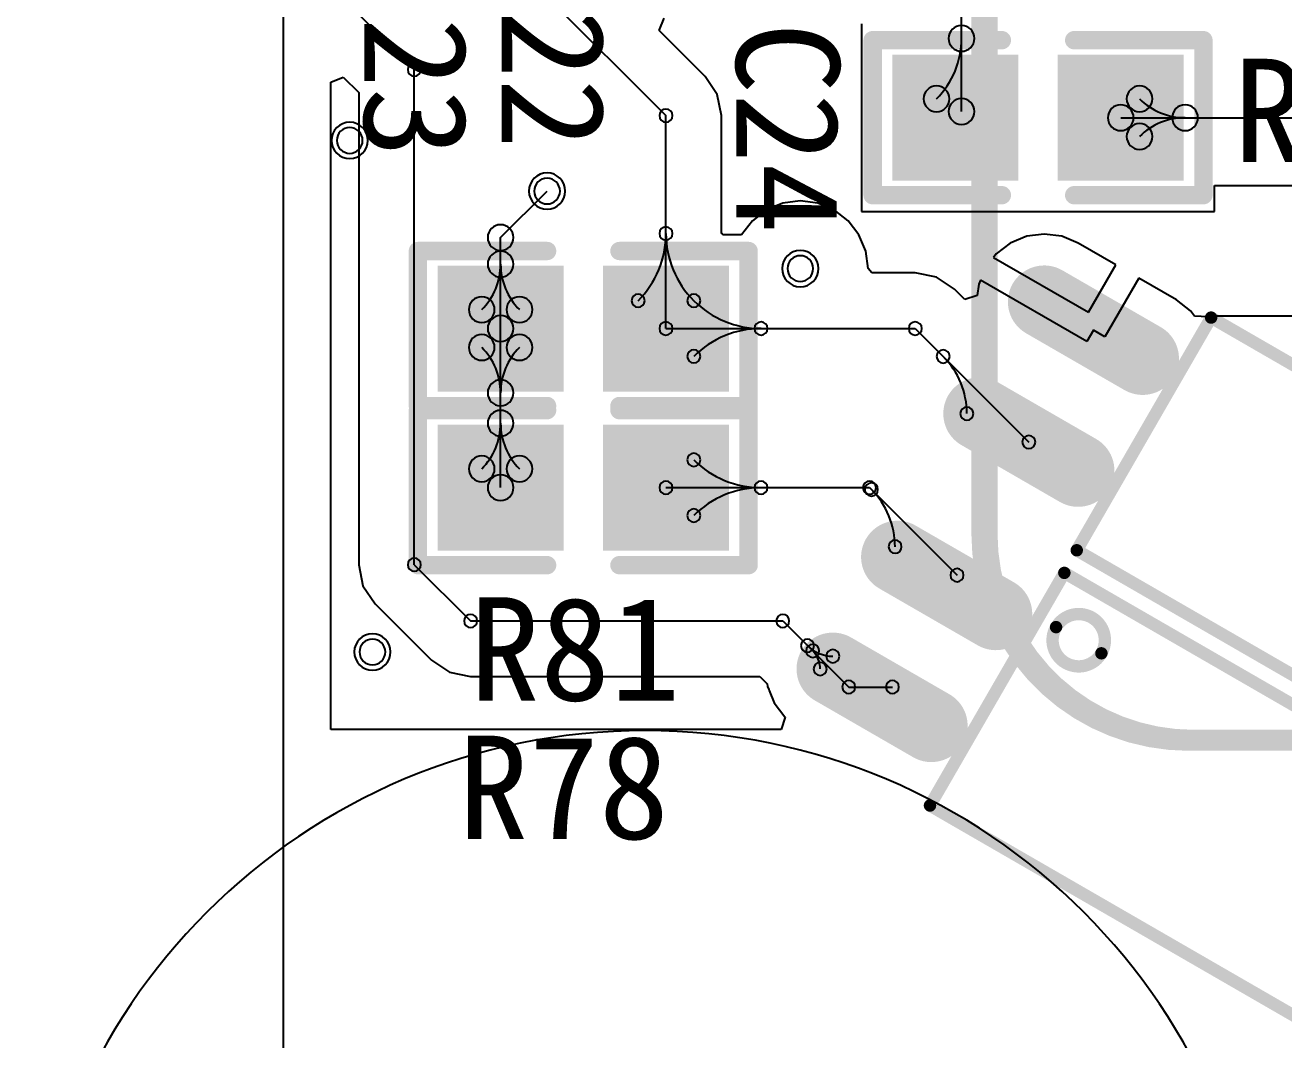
# Model space of a CAD drawing. Header units: inches. Extents: x 32166 to 66782, y 2386 to 7162.
# Drawn here: x 32655.4 to 32710.2, y 3790 to 3834.2 of the extents above; entities that cross this region are included whole.
import ezdxf

# ---------------------------------------------------------------- set-up
doc = ezdxf.new("R2010")
doc.units = ezdxf.units.IN
doc.header["$LTSCALE"] = 0.64311
doc.header["$MEASUREMENT"] = 0
for name, color, linetype in [('KEEPOUTLAYER', 6, 'CONTINUOUS'), ('MULTILAYER', 9, 'CONTINUOUS'), ('TOPLAYER', 1, 'CONTINUOUS'), ('TOPOVERLAY', 2, 'CONTINUOUS'), ('TOPPASTE', 8, 'CONTINUOUS'), ('TOPSOLDER', 216, 'CONTINUOUS')]:
    doc.layers.add(name, color=color, linetype=linetype)
doc.styles.get("Standard").update_dxf_attribs({"font": 'txt', "width": 0.8})

msp = doc.modelspace()

# ---------------------------------------------------------------- linework, layer by layer
at = {"layer": 'KEEPOUTLAYER'}
msp.add_line((32666.613, 3758.354), (32666.613, 3965.355), dxfattribs=at)
at = {"layer": 'MULTILAYER'}
for centre, start, end in [((32669.493, 3829.14), 0, 180), ((32669.493, 3829.14), 180, 0), ((32678.088, 3826.935), 0, 180), ((32678.088, 3826.935), 180, 0), ((32689.113, 3823.559), 0, 180), ((32689.113, 3823.559), 180, 0), ((32670.483, 3806.865), 0, 180), ((32670.483, 3806.865), 180, 0)]:
    msp.add_arc(centre, 0.562, start, end, dxfattribs=at)
at = {"layer": 'TOPLAYER'}
for p, q in [((32696.133, 3830.4), (32696.133, 3839.6)), ((32675.208, 3838.275), (32683.263, 3830.22)), ((32669.056, 3835.471), (32672.305, 3832.222)), ((32682.969, 3833.933), (32683.187, 3834.461)), ((32691.777, 3834.216), (32691.777, 3826.044)), ((32684.973, 3831.929), (32682.969, 3833.933)), ((32668.677, 3831.684), (32669.205, 3831.902)), ((32669.205, 3831.902), (32669.887, 3831.221)), ((32672.305, 3810.667), (32672.305, 3832.222)), ((32685.497, 3831.145), (32684.973, 3831.929)), ((32668.677, 3803.49), (32668.677, 3831.684)), ((32669.887, 3831.221), (32669.887, 3810.667)), ((32685.681, 3830.22), (32685.497, 3831.145)), ((32683.263, 3820.95), (32683.263, 3830.22)), ((32685.681, 3825.089), (32685.681, 3830.22)), ((32703.063, 3830.13), (32711.388, 3830.13)), ((32676.063, 3824.91), (32678.088, 3826.935)), ((32707.149, 3826.044), (32707.149, 3827.179)), ((32707.149, 3827.179), (32711.388, 3827.179)), ((32688.35, 3826.409), (32687.638, 3826.114)), ((32689.113, 3826.51), (32688.35, 3826.409)), ((32689.877, 3826.409), (32689.113, 3826.51)), ((32690.589, 3826.114), (32689.877, 3826.409)), ((32687.638, 3826.114), (32687.027, 3825.646)), ((32691.2, 3825.646), (32690.589, 3826.114)), ((32691.777, 3826.044), (32707.149, 3826.044)), ((32687.027, 3825.646), (32686.559, 3825.036)), ((32691.668, 3825.035), (32691.2, 3825.646)), ((32676.063, 3820.95), (32676.063, 3824.91)), ((32685.69, 3825.089), (32685.681, 3825.089)), ((32685.737, 3825.036), (32685.69, 3825.089)), ((32685.69, 3825.089), (32685.69, 3825.089)), ((32686.559, 3825.036), (32685.737, 3825.036)), ((32691.963, 3824.323), (32691.668, 3825.035)), ((32698.969, 3824.964), (32698.257, 3824.669)), ((32699.732, 3825.064), (32698.969, 3824.964)), ((32700.496, 3824.964), (32699.732, 3825.064)), ((32701.207, 3824.669), (32700.496, 3824.964)), ((32692.064, 3823.559), (32691.963, 3824.323)), ((32697.646, 3824.2), (32697.528, 3824.047)), ((32698.257, 3824.669), (32697.646, 3824.2)), ((32702.856, 3823.717), (32701.207, 3824.669)), ((32697.528, 3824.047), (32701.666, 3821.657)), ((32701.666, 3821.657), (32702.856, 3823.717)), ((32692.232, 3823.368), (32692.064, 3823.559)), ((32694.119, 3823.368), (32692.232, 3823.368)), ((32695.044, 3823.184), (32694.119, 3823.368)), ((32695.828, 3822.659), (32695.044, 3823.184)), ((32696.957, 3823.057), (32696.882, 3822.878)), ((32701.591, 3820.381), (32696.957, 3823.057)), ((32703.846, 3823.146), (32702.37, 3820.59)), ((32705.494, 3822.194), (32703.846, 3823.146)), ((32696.278, 3822.21), (32695.828, 3822.659)), ((32696.882, 3822.878), (32696.819, 3822.394)), ((32696.819, 3822.394), (32696.278, 3822.21)), ((32706.105, 3821.725), (32705.494, 3822.194)), ((32706.283, 3821.493), (32706.105, 3821.725)), ((32706.854, 3821.455), (32706.283, 3821.493)), ((32706.888, 3821.49), (32706.854, 3821.455)), ((32717.013, 3821.49), (32706.888, 3821.49)), ((32676.063, 3814.02), (32676.063, 3820.95)), ((32683.263, 3820.95), (32694.119, 3820.95)), ((32694.119, 3820.95), (32699.063, 3816.005)), ((32701.876, 3820.875), (32701.591, 3820.381)), ((32702.37, 3820.59), (32701.876, 3820.875)), ((32683.263, 3814.02), (32692.128, 3814.02)), ((32692.128, 3814.02), (32695.936, 3810.212)), ((32669.887, 3810.667), (32669.887, 3810.667)), ((32669.887, 3810.667), (32669.887, 3810.667)), ((32669.887, 3810.667), (32670.071, 3809.742)), ((32672.305, 3810.667), (32674.758, 3808.215)), ((32670.071, 3809.742), (32670.596, 3808.957)), ((32670.596, 3808.957), (32673.048, 3806.505)), ((32674.758, 3808.215), (32688.348, 3808.215)), ((32688.348, 3808.215), (32691.222, 3805.34)), ((32673.048, 3806.505), (32673.832, 3805.981)), ((32673.832, 3805.981), (32674.758, 3805.797)), ((32674.758, 3805.797), (32687.346, 3805.797)), ((32687.346, 3805.797), (32687.665, 3805.478)), ((32687.665, 3805.478), (32687.68, 3805.364)), ((32687.68, 3805.364), (32687.738, 3805.224)), ((32687.738, 3805.224), (32687.742, 3805.202)), ((32687.742, 3805.202), (32687.755, 3805.184)), ((32687.755, 3805.184), (32687.975, 3804.653)), ((32691.222, 3805.34), (32693.123, 3805.34)), ((32687.975, 3804.653), (32688.443, 3804.042)), ((32688.458, 3804.031), (32688.274, 3803.49)), ((32688.443, 3804.042), (32688.458, 3804.031)), ((32688.274, 3803.49), (32668.677, 3803.49))]:
    msp.add_line(p, q, dxfattribs=at)
at = {"layer": 'TOPLAYER', "const_width": 2.25}
for points in [[(32699.732, 3822.114), (32704.019, 3819.639)], [(32696.92, 3817.243), (32701.206, 3814.768)], [(32697.629, 3808.524), (32693.342, 3810.999)], [(32694.816, 3803.653), (32690.53, 3806.128)]]:
    msp.add_lwpolyline(points, dxfattribs=at)
at = {"layer": 'TOPLAYER', "const_width": 1.125}
for points in [[(32700.219, 3821.833, 1), (32699.245, 3822.395, 1)], [(32704.506, 3819.358, 1), (32703.532, 3819.92, 1)], [(32697.407, 3816.961, 1), (32696.432, 3817.524, 1)], [(32701.694, 3814.486, 1), (32700.719, 3815.049, 1)], [(32692.855, 3811.28, 1), (32693.829, 3810.718, 1)], [(32697.142, 3808.805, 1), (32698.116, 3808.243, 1)], [(32690.042, 3806.409, 1), (32691.017, 3805.846, 1)], [(32694.329, 3803.934, 1), (32695.304, 3803.371, 1)]]:
    msp.add_lwpolyline(points, format="xyb", close=True, dxfattribs=at)
at = {"layer": 'TOPLAYER'}
for centre, radius, start, end in [((32696.133, 3833.584), 0.562, 0, 180), ((32696.133, 3833.584), 0.562, 0, 180), ((32696.133, 3833.584), 0.562, 0, 180), ((32692.408, 3833.584), 3.725, 315.0001, 0.0001), ((32692.408, 3833.584), 3.725, 315.0001, 0.0001), ((32692.408, 3833.584), 3.725, 315.0001, 0.0001), ((32696.133, 3833.584), 0.562, 180, 0), ((32696.133, 3833.584), 0.562, 180, 0), ((32696.133, 3833.584), 0.562, 180, 0), ((32672.305, 3832.222), 0.286, 0, 180), ((32672.305, 3832.222), 0.286, 0, 180), ((32672.305, 3832.222), 0.286, 180, 0), ((32672.305, 3832.222), 0.286, 180, 0), ((32695.042, 3830.95), 0.562, 0, 180), ((32695.042, 3830.95), 0.562, 0, 180), ((32695.042, 3830.95), 0.562, 0, 180), ((32703.884, 3830.95), 0.562, 0, 180), ((32703.884, 3830.95), 0.562, 0, 180), ((32703.884, 3830.95), 0.562, 0, 180), ((32695.042, 3830.95), 0.562, 180, 0), ((32695.042, 3830.95), 0.562, 180, 0), ((32695.042, 3830.95), 0.562, 180, 0), ((32696.133, 3830.4), 0.562, 0, 180), ((32703.884, 3830.95), 0.562, 180, 0), ((32703.884, 3830.95), 0.562, 180, 0), ((32703.884, 3830.95), 0.562, 180, 0), ((32705.866, 3832.932), 2.803, 225.0002, 270.0002), ((32705.866, 3832.932), 2.803, 225.0002, 270.0002), ((32705.866, 3832.932), 2.803, 225.0002, 270.0002), ((32683.263, 3830.22), 0.286, 0, 180), ((32683.263, 3830.22), 0.286, 0, 180), ((32683.263, 3830.22), 0.286, 180, 0), ((32683.263, 3830.22), 0.286, 180, 0), ((32696.133, 3830.4), 0.562, 180, 0), ((32703.063, 3830.13), 0.562, 0, 180), ((32705.866, 3830.13), 0.562, 0, 180), ((32705.866, 3830.13), 0.562, 0, 180), ((32705.866, 3830.13), 0.562, 0, 180), ((32705.866, 3830.13), 0.562, 0, 180), ((32705.866, 3830.13), 0.562, 0, 180), ((32705.866, 3830.13), 0.562, 0, 180), ((32669.493, 3829.14), 0.562, 0, 180), ((32703.063, 3830.13), 0.562, 180, 0), ((32703.884, 3829.309), 0.562, 0, 180), ((32703.884, 3829.309), 0.562, 0, 180), ((32703.884, 3829.309), 0.562, 0, 180), ((32705.866, 3827.327), 2.803, 89.9998, 134.9998), ((32705.866, 3827.327), 2.803, 89.9998, 134.9998), ((32705.866, 3827.327), 2.803, 89.9998, 134.9998), ((32705.866, 3830.13), 0.562, 180, 0), ((32705.866, 3830.13), 0.562, 180, 0), ((32705.866, 3830.13), 0.562, 180, 0), ((32705.866, 3830.13), 0.562, 180, 0), ((32705.866, 3830.13), 0.562, 180, 0), ((32705.866, 3830.13), 0.562, 180, 0), ((32669.493, 3829.14), 0.562, 180, 0), ((32703.884, 3829.309), 0.562, 180, 0), ((32703.884, 3829.309), 0.562, 180, 0), ((32703.884, 3829.309), 0.562, 180, 0), ((32678.088, 3826.935), 0.562, 0, 180), ((32678.088, 3826.935), 0.562, 0, 180), ((32678.088, 3826.935), 0.562, 180, 0), ((32678.088, 3826.935), 0.562, 180, 0), ((32676.063, 3824.91), 0.562, 0, 180), ((32676.063, 3824.91), 0.562, 0, 180), ((32683.263, 3825.089), 0.286, 0, 180), ((32683.263, 3825.089), 0.286, 0, 180), ((32683.263, 3825.089), 0.286, 0, 180), ((32683.263, 3825.089), 0.286, 0, 180), ((32683.263, 3825.089), 0.286, 0, 180), ((32683.263, 3825.089), 0.286, 0, 180), ((32676.063, 3824.91), 0.562, 180, 0), ((32676.063, 3824.91), 0.562, 180, 0), ((32679.124, 3825.089), 4.139, 315, 0), ((32679.124, 3825.089), 4.139, 315, 0), ((32679.124, 3825.089), 4.139, 315, 0), ((32683.263, 3825.089), 0.286, 180, 0), ((32683.263, 3825.089), 0.286, 180, 0), ((32683.263, 3825.089), 0.286, 180, 0), ((32683.263, 3825.089), 0.286, 180, 0), ((32683.263, 3825.089), 0.286, 180, 0), ((32683.263, 3825.089), 0.286, 180, 0), ((32687.402, 3825.089), 4.139, 180, 225), ((32687.402, 3825.089), 4.139, 180, 225), ((32687.402, 3825.089), 4.139, 180, 225), ((32676.063, 3823.753), 0.562, 0, 180), ((32676.063, 3823.753), 0.562, 0, 180), ((32676.063, 3823.753), 0.562, 0, 180), ((32676.063, 3823.753), 0.562, 0, 180), ((32676.063, 3823.753), 0.562, 0, 180), ((32676.063, 3823.753), 0.562, 0, 180), ((32673.26, 3823.753), 2.803, 315.0002, 0.0002), ((32673.26, 3823.753), 2.803, 315.0002, 0.0002), ((32673.26, 3823.753), 2.803, 315.0002, 0.0002), ((32676.063, 3823.753), 0.562, 180, 0), ((32676.063, 3823.753), 0.562, 180, 0), ((32676.063, 3823.753), 0.562, 180, 0), ((32676.063, 3823.753), 0.562, 180, 0), ((32676.063, 3823.753), 0.562, 180, 0), ((32676.063, 3823.753), 0.562, 180, 0), ((32678.866, 3823.753), 2.803, 179.9998, 224.9998), ((32678.866, 3823.753), 2.803, 179.9998, 224.9998), ((32678.866, 3823.753), 2.803, 179.9998, 224.9998), ((32689.113, 3823.559), 0.562, 0, 180), ((32689.113, 3823.559), 0.562, 180, 0), ((32675.242, 3821.771), 0.562, 0, 180), ((32675.242, 3821.771), 0.562, 0, 180), ((32675.242, 3821.771), 0.562, 0, 180), ((32676.884, 3821.771), 0.562, 0, 180), ((32676.884, 3821.771), 0.562, 0, 180), ((32676.884, 3821.771), 0.562, 0, 180), ((32682.05, 3822.162), 0.286, 0, 180), ((32682.05, 3822.162), 0.286, 0, 180), ((32682.05, 3822.162), 0.286, 0, 180), ((32682.05, 3822.162), 0.286, 180, 0), ((32682.05, 3822.162), 0.286, 180, 0), ((32682.05, 3822.162), 0.286, 180, 0), ((32684.475, 3822.162), 0.286, 0, 180), ((32684.475, 3822.162), 0.286, 0, 180), ((32684.475, 3822.162), 0.286, 0, 180), ((32684.475, 3822.162), 0.286, 0, 180), ((32684.475, 3822.162), 0.286, 0, 180), ((32684.475, 3822.162), 0.286, 0, 180), ((32684.475, 3822.162), 0.286, 180, 0), ((32684.475, 3822.162), 0.286, 180, 0), ((32684.475, 3822.162), 0.286, 180, 0), ((32684.475, 3822.162), 0.286, 180, 0), ((32684.475, 3822.162), 0.286, 180, 0), ((32684.475, 3822.162), 0.286, 180, 0), ((32687.402, 3825.089), 4.139, 225, 270), ((32687.402, 3825.089), 4.139, 225, 270), ((32687.402, 3825.089), 4.139, 225, 270), ((32675.242, 3821.771), 0.562, 180, 0), ((32675.242, 3821.771), 0.562, 180, 0), ((32675.242, 3821.771), 0.562, 180, 0), ((32676.063, 3820.95), 0.562, 0, 180), ((32676.063, 3820.95), 0.562, 0, 180), ((32676.884, 3821.771), 0.562, 180, 0), ((32676.884, 3821.771), 0.562, 180, 0), ((32676.884, 3821.771), 0.562, 180, 0), ((32676.063, 3820.95), 0.562, 180, 0), ((32676.063, 3820.95), 0.562, 180, 0), ((32683.263, 3820.95), 0.286, 0, 180), ((32683.263, 3820.95), 0.286, 0, 180), ((32683.263, 3820.95), 0.286, 180, 0), ((32683.263, 3820.95), 0.286, 180, 0), ((32687.402, 3816.81), 4.139, 90, 135), ((32687.402, 3816.81), 4.139, 90, 135), ((32687.402, 3816.81), 4.139, 90, 135), ((32687.402, 3820.95), 0.286, 0, 180), ((32687.402, 3820.95), 0.286, 0, 180), ((32687.402, 3820.95), 0.286, 0, 180), ((32687.402, 3820.95), 0.286, 0, 180), ((32687.402, 3820.95), 0.286, 0, 180), ((32687.402, 3820.95), 0.286, 0, 180), ((32687.402, 3820.95), 0.286, 180, 0), ((32687.402, 3820.95), 0.286, 180, 0), ((32687.402, 3820.95), 0.286, 180, 0), ((32687.402, 3820.95), 0.286, 180, 0), ((32687.402, 3820.95), 0.286, 180, 0), ((32687.402, 3820.95), 0.286, 180, 0), ((32694.119, 3820.95), 0.286, 0, 180), ((32694.119, 3820.95), 0.286, 0, 180), ((32694.119, 3820.95), 0.286, 180, 0), ((32694.119, 3820.95), 0.286, 180, 0), ((32675.242, 3820.129), 0.562, 0, 180), ((32675.242, 3820.129), 0.562, 0, 180), ((32675.242, 3820.129), 0.562, 0, 180), ((32676.884, 3820.129), 0.562, 0, 180), ((32676.884, 3820.129), 0.562, 0, 180), ((32676.884, 3820.129), 0.562, 0, 180), ((32675.242, 3820.129), 0.562, 180, 0), ((32675.242, 3820.129), 0.562, 180, 0), ((32675.242, 3820.129), 0.562, 180, 0), ((32673.26, 3818.147), 2.803, 359.9998, 44.9998), ((32673.26, 3818.147), 2.803, 359.9998, 44.9998), ((32673.26, 3818.147), 2.803, 359.9998, 44.9998), ((32678.866, 3818.147), 2.803, 135.0002, 180.0002), ((32678.866, 3818.147), 2.803, 135.0002, 180.0002), ((32678.866, 3818.147), 2.803, 135.0002, 180.0002), ((32676.884, 3820.129), 0.562, 180, 0), ((32676.884, 3820.129), 0.562, 180, 0), ((32676.884, 3820.129), 0.562, 180, 0), ((32684.475, 3819.737), 0.286, 0, 180), ((32684.475, 3819.737), 0.286, 0, 180), ((32684.475, 3819.737), 0.286, 0, 180), ((32695.334, 3819.734), 0.286, 0, 180), ((32695.334, 3819.734), 0.286, 0, 180), ((32695.334, 3819.734), 0.286, 0, 180), ((32684.475, 3819.737), 0.286, 180, 0), ((32684.475, 3819.737), 0.286, 180, 0), ((32684.475, 3819.737), 0.286, 180, 0), ((32695.334, 3819.734), 0.286, 180, 0), ((32695.334, 3819.734), 0.286, 180, 0), ((32695.334, 3819.734), 0.286, 180, 0), ((32692.843, 3817.243), 3.523, 0.0002, 45.0002), ((32692.843, 3817.243), 3.523, 0.0002, 45.0002), ((32692.843, 3817.243), 3.523, 0.0002, 45.0002), ((32676.063, 3818.147), 0.562, 0, 180), ((32676.063, 3818.147), 0.562, 0, 180), ((32676.063, 3818.147), 0.562, 0, 180), ((32676.063, 3818.147), 0.562, 0, 180), ((32676.063, 3818.147), 0.562, 0, 180), ((32676.063, 3818.147), 0.562, 0, 180), ((32676.063, 3818.147), 0.562, 180, 0), ((32676.063, 3818.147), 0.562, 180, 0), ((32676.063, 3818.147), 0.562, 180, 0), ((32676.063, 3818.147), 0.562, 180, 0), ((32676.063, 3818.147), 0.562, 180, 0), ((32676.063, 3818.147), 0.562, 180, 0), ((32676.063, 3816.823), 0.562, 0, 180), ((32676.063, 3816.823), 0.562, 0, 180), ((32676.063, 3816.823), 0.562, 0, 180), ((32676.063, 3816.823), 0.562, 0, 180), ((32676.063, 3816.823), 0.562, 0, 180), ((32676.063, 3816.823), 0.562, 0, 180), ((32696.366, 3817.243), 0.286, 0, 180), ((32696.366, 3817.243), 0.286, 0, 180), ((32696.366, 3817.243), 0.286, 0, 180), ((32696.366, 3817.243), 0.286, 180, 0), ((32696.366, 3817.243), 0.286, 180, 0), ((32696.366, 3817.243), 0.286, 180, 0), ((32673.26, 3816.823), 2.803, 315.0002, 0.0002), ((32673.26, 3816.823), 2.803, 315.0002, 0.0002), ((32673.26, 3816.823), 2.803, 315.0002, 0.0002), ((32676.063, 3816.823), 0.562, 180, 0), ((32676.063, 3816.823), 0.562, 180, 0), ((32676.063, 3816.823), 0.562, 180, 0), ((32676.063, 3816.823), 0.562, 180, 0), ((32676.063, 3816.823), 0.562, 180, 0), ((32676.063, 3816.823), 0.562, 180, 0), ((32678.866, 3816.823), 2.803, 179.9998, 224.9998), ((32678.866, 3816.823), 2.803, 179.9998, 224.9998), ((32678.866, 3816.823), 2.803, 179.9998, 224.9998), ((32699.063, 3816.005), 0.286, 0, 180), ((32699.063, 3816.005), 0.286, 180, 0), ((32675.242, 3814.841), 0.562, 0, 180), ((32675.242, 3814.841), 0.562, 0, 180), ((32675.242, 3814.841), 0.562, 0, 180), ((32676.884, 3814.841), 0.562, 0, 180), ((32676.884, 3814.841), 0.562, 0, 180), ((32676.884, 3814.841), 0.562, 0, 180), ((32684.475, 3815.232), 0.286, 0, 180), ((32684.475, 3815.232), 0.286, 0, 180), ((32684.475, 3815.232), 0.286, 0, 180), ((32675.242, 3814.841), 0.562, 180, 0), ((32675.242, 3814.841), 0.562, 180, 0), ((32675.242, 3814.841), 0.562, 180, 0), ((32676.884, 3814.841), 0.562, 180, 0), ((32676.884, 3814.841), 0.562, 180, 0), ((32676.884, 3814.841), 0.562, 180, 0), ((32684.475, 3815.232), 0.286, 180, 0), ((32684.475, 3815.232), 0.286, 180, 0), ((32684.475, 3815.232), 0.286, 180, 0), ((32687.402, 3818.159), 4.139, 225, 270), ((32687.402, 3818.159), 4.139, 225, 270), ((32687.402, 3818.159), 4.139, 225, 270), ((32676.063, 3814.02), 0.562, 0, 180), ((32683.263, 3814.02), 0.286, 0, 180), ((32687.402, 3814.02), 0.286, 0, 180), ((32687.402, 3814.02), 0.286, 0, 180), ((32687.402, 3814.02), 0.286, 0, 180), ((32687.402, 3814.02), 0.286, 0, 180), ((32687.402, 3814.02), 0.286, 0, 180), ((32687.402, 3814.02), 0.286, 0, 180), ((32692.128, 3814.02), 0.286, 0, 180), ((32692.128, 3814.02), 0.286, 0, 180), ((32676.063, 3814.02), 0.562, 180, 0), ((32683.263, 3814.02), 0.286, 180, 0), ((32687.402, 3809.88), 4.139, 90, 135), ((32687.402, 3809.88), 4.139, 90, 135), ((32687.402, 3809.88), 4.139, 90, 135), ((32687.402, 3814.02), 0.286, 180, 0), ((32687.402, 3814.02), 0.286, 180, 0), ((32687.402, 3814.02), 0.286, 180, 0), ((32687.402, 3814.02), 0.286, 180, 0), ((32687.402, 3814.02), 0.286, 180, 0), ((32687.402, 3814.02), 0.286, 180, 0), ((32692.128, 3814.02), 0.286, 180, 0), ((32692.128, 3814.02), 0.286, 180, 0), ((32692.207, 3813.94), 0.286, 0, 180), ((32692.207, 3813.94), 0.286, 0, 180), ((32692.207, 3813.94), 0.286, 0, 180), ((32692.207, 3813.94), 0.286, 180, 0), ((32692.207, 3813.94), 0.286, 180, 0), ((32692.207, 3813.94), 0.286, 180, 0), ((32689.715, 3811.449), 3.523, 0.0002, 45.0002), ((32689.715, 3811.449), 3.523, 0.0002, 45.0002), ((32689.715, 3811.449), 3.523, 0.0002, 45.0002), ((32684.475, 3812.807), 0.286, 0, 180), ((32684.475, 3812.807), 0.286, 0, 180), ((32684.475, 3812.807), 0.286, 0, 180), ((32684.475, 3812.807), 0.286, 180, 0), ((32684.475, 3812.807), 0.286, 180, 0), ((32684.475, 3812.807), 0.286, 180, 0), ((32693.239, 3811.449), 0.286, 0, 180), ((32693.239, 3811.449), 0.286, 0, 180), ((32693.239, 3811.449), 0.286, 0, 180), ((32693.239, 3811.449), 0.286, 180, 0), ((32693.239, 3811.449), 0.286, 180, 0), ((32693.239, 3811.449), 0.286, 180, 0), ((32672.305, 3810.667), 0.286, 0, 180), ((32672.305, 3810.667), 0.286, 0, 180), ((32672.305, 3810.667), 0.286, 180, 0), ((32672.305, 3810.667), 0.286, 180, 0), ((32695.936, 3810.212), 0.286, 0, 180), ((32695.936, 3810.212), 0.286, 180, 0), ((32674.758, 3808.215), 0.286, 0, 180), ((32674.758, 3808.215), 0.286, 0, 180), ((32688.348, 3808.215), 0.286, 0, 180), ((32688.348, 3808.215), 0.286, 0, 180), ((32674.758, 3808.215), 0.286, 180, 0), ((32674.758, 3808.215), 0.286, 180, 0), ((32688.348, 3808.215), 0.286, 180, 0), ((32688.348, 3808.215), 0.286, 180, 0), ((32670.483, 3806.865), 0.562, 0, 180), ((32689.423, 3807.14), 0.286, 0, 180), ((32689.652, 3806.91), 0.286, 0, 180), ((32670.483, 3806.865), 0.562, 180, 0), ((32689.423, 3807.14), 0.286, 180, 0), ((32689.652, 3806.91), 0.286, 180, 0), ((32690.53, 3808.247), 1.566, 224.9997, 269.9997), ((32688.869, 3806.128), 1.107, 0.0001, 45.0001), ((32690.53, 3806.681), 0.286, 0, 180), ((32690.53, 3806.681), 0.286, 180, 0), ((32689.976, 3806.128), 0.286, 0, 180), ((32689.976, 3806.128), 0.286, 180, 0), ((32691.222, 3805.34), 0.286, 0, 180), ((32691.222, 3805.34), 0.286, 0, 180), ((32693.123, 3805.34), 0.286, 0, 180), ((32691.222, 3805.34), 0.286, 180, 0), ((32691.222, 3805.34), 0.286, 180, 0), ((32693.123, 3805.34), 0.286, 180, 0)]:
    msp.add_arc(centre, radius, start, end, dxfattribs=at)
for points in [[(32698.149, 3832.416), (32693.577, 3832.416), (32698.149, 3827.844), (32693.577, 3827.844)], [(32705.349, 3832.416), (32700.777, 3832.416), (32705.349, 3827.844), (32700.777, 3827.844)], [(32673.777, 3818.664), (32678.349, 3818.664), (32673.777, 3823.236), (32678.349, 3823.236)], [(32680.977, 3818.664), (32685.549, 3818.664), (32680.977, 3823.236), (32685.549, 3823.236)], [(32673.777, 3811.734), (32678.349, 3811.734), (32673.777, 3816.306), (32678.349, 3816.306)], [(32680.977, 3811.734), (32685.549, 3811.734), (32680.977, 3816.306), (32685.549, 3816.306)]]:
    msp.add_solid(points, dxfattribs=at)
at = {"layer": 'TOPOVERLAY'}
for points, const_width in [([(32697.018, 3812.019), (32697.018, 3950.619)], 0.914), ([(32697.243, 3812.019), (32697.243, 3950.619)], 0.914), ([(32692.263, 3826.755), (32692.263, 3833.505)], 0.8), ([(32697.888, 3833.505), (32692.263, 3833.505)], 0.8), ([(32706.663, 3833.505), (32701.038, 3833.505)], 0.8), ([(32706.663, 3826.755), (32706.663, 3833.505)], 0.8), ([(32697.888, 3826.755), (32692.263, 3826.755)], 0.8), ([(32706.663, 3826.755), (32701.038, 3826.755)], 0.8), ([(32672.463, 3824.325), (32672.463, 3817.575)], 0.8), ([(32672.463, 3824.325), (32678.088, 3824.325)], 0.8), ([(32681.238, 3824.325), (32686.863, 3824.325)], 0.8), ([(32686.863, 3824.325), (32686.863, 3817.575)], 0.8), ([(32706.999, 3821.426), (32701.149, 3811.293)], 0.539), ([(32724.146, 3811.526), (32706.999, 3821.426)], 0.539), ([(32672.463, 3817.575), (32678.088, 3817.575)], 0.8), ([(32672.463, 3810.645), (32672.463, 3817.395)], 0.8), ([(32672.463, 3817.395), (32678.088, 3817.395)], 0.8), ([(32681.238, 3817.575), (32686.863, 3817.575)], 0.8), ([(32681.238, 3817.395), (32686.863, 3817.395)], 0.8), ([(32686.863, 3810.645), (32686.863, 3817.395)], 0.8), ([(32718.296, 3801.393), (32701.149, 3811.293)], 0.539), ([(32672.463, 3810.645), (32678.088, 3810.645)], 0.8), ([(32681.238, 3810.645), (32686.863, 3810.645)], 0.8), ([(32694.759, 3800.178), (32700.609, 3810.311)], 0.539), ([(32700.609, 3810.311), (32717.756, 3800.411)], 0.539), ([(32706.018, 3803.019), (32880.618, 3803.019)], 0.914), ([(32694.759, 3800.178), (32711.906, 3790.278)], 0.539)]:
    msp.add_lwpolyline(points, dxfattribs=dict(at, const_width=const_width))
for points, const_width in [([(32692.263, 3833.305, 1), (32692.263, 3833.705, 1)], 0.4), ([(32692.263, 3833.305, 1), (32692.263, 3833.705, 1)], 0.4), ([(32697.888, 3833.305, 1), (32697.888, 3833.705, 1)], 0.4), ([(32701.038, 3833.305, 1), (32701.038, 3833.705, 1)], 0.4), ([(32706.663, 3833.305, 1), (32706.663, 3833.705, 1)], 0.4), ([(32706.663, 3833.305, 1), (32706.663, 3833.705, 1)], 0.4), ([(32692.263, 3826.555, 1), (32692.263, 3826.955, 1)], 0.4), ([(32692.263, 3826.555, 1), (32692.263, 3826.955, 1)], 0.4), ([(32697.888, 3826.555, 1), (32697.888, 3826.955, 1)], 0.4), ([(32701.038, 3826.555, 1), (32701.038, 3826.955, 1)], 0.4), ([(32706.663, 3826.555, 1), (32706.663, 3826.955, 1)], 0.4), ([(32706.663, 3826.555, 1), (32706.663, 3826.955, 1)], 0.4), ([(32672.463, 3824.525, 1), (32672.463, 3824.125, 1)], 0.4), ([(32672.463, 3824.525, 1), (32672.463, 3824.125, 1)], 0.4), ([(32678.088, 3824.525, 1), (32678.088, 3824.125, 1)], 0.4), ([(32681.238, 3824.525, 1), (32681.238, 3824.125, 1)], 0.4), ([(32686.863, 3824.525, 1), (32686.863, 3824.125, 1)], 0.4), ([(32686.863, 3824.525, 1), (32686.863, 3824.125, 1)], 0.4), ([(32707.116, 3821.358, 1), (32706.882, 3821.493, 1)], 0.27), ([(32707.116, 3821.358, 1), (32706.882, 3821.493, 1)], 0.27), ([(32672.463, 3817.775, 1), (32672.463, 3817.375, 1)], 0.4), ([(32672.463, 3817.775, 1), (32672.463, 3817.375, 1)], 0.4), ([(32672.463, 3817.595, 1), (32672.463, 3817.195, 1)], 0.4), ([(32672.463, 3817.595, 1), (32672.463, 3817.195, 1)], 0.4), ([(32678.088, 3817.775, 1), (32678.088, 3817.375, 1)], 0.4), ([(32678.088, 3817.595, 1), (32678.088, 3817.195, 1)], 0.4), ([(32681.238, 3817.775, 1), (32681.238, 3817.375, 1)], 0.4), ([(32681.238, 3817.595, 1), (32681.238, 3817.195, 1)], 0.4), ([(32686.863, 3817.775, 1), (32686.863, 3817.375, 1)], 0.4), ([(32686.863, 3817.775, 1), (32686.863, 3817.375, 1)], 0.4), ([(32686.863, 3817.595, 1), (32686.863, 3817.195, 1)], 0.4), ([(32686.863, 3817.595, 1), (32686.863, 3817.195, 1)], 0.4), ([(32697.018, 3812.248, 1), (32697.018, 3811.791, 1)], 0.457), ([(32697.018, 3812.248, 1), (32697.018, 3811.791, 1)], 0.457), ([(32697.243, 3812.248, 1), (32697.243, 3811.791, 1)], 0.457), ([(32697.243, 3812.248, 1), (32697.243, 3811.791, 1)], 0.457), ([(32701.266, 3811.226, 1), (32701.032, 3811.361, 1)], 0.27), ([(32701.266, 3811.226, 1), (32701.032, 3811.361, 1)], 0.27), ([(32672.463, 3810.845, 1), (32672.463, 3810.445, 1)], 0.4), ([(32672.463, 3810.845, 1), (32672.463, 3810.445, 1)], 0.4), ([(32678.088, 3810.845, 1), (32678.088, 3810.445, 1)], 0.4), ([(32681.238, 3810.845, 1), (32681.238, 3810.445, 1)], 0.4), ([(32686.863, 3810.845, 1), (32686.863, 3810.445, 1)], 0.4), ([(32686.863, 3810.845, 1), (32686.863, 3810.445, 1)], 0.4), ([(32700.492, 3810.378, 1), (32700.726, 3810.243, 1)], 0.27), ([(32700.492, 3810.378, 1), (32700.726, 3810.243, 1)], 0.27), ([(32702.222, 3806.807, 1), (32700.248, 3807.946, 1)], 0.539), ([(32700.131, 3808.014, 1), (32700.365, 3807.879, 1)], 0.27), ([(32702.105, 3806.874, 1), (32702.338, 3806.739, 1)], 0.27), ([(32706.018, 3803.248, 1), (32706.018, 3802.791, 1)], 0.457), ([(32706.018, 3803.248, 1), (32706.018, 3802.791, 1)], 0.457), ([(32706.243, 3803.248, 1), (32706.243, 3802.791, 1)], 0.457), ([(32694.642, 3800.246, 1), (32694.876, 3800.111, 1)], 0.27), ([(32694.642, 3800.246, 1), (32694.876, 3800.111, 1)], 0.27)]:
    msp.add_lwpolyline(points, format="xyb", close=True, dxfattribs=dict(at, const_width=const_width))
at = {"layer": 'TOPOVERLAY', "const_width": 0.914}
for points in [[(32706.018, 3803.019, -0.414214), (32697.018, 3812.019)], [(32706.243, 3803.019, -0.414214), (32697.243, 3812.019)]]:
    msp.add_lwpolyline(points, format="xyb", dxfattribs=at)
at = {"layer": 'TOPOVERLAY'}
msp.add_arc((32682.363, 3776.444), 27, 0, 180, dxfattribs=at)
at = {"layer": 'TOPPASTE', "const_width": 2.25}
for points in [[(32699.732, 3822.114), (32704.019, 3819.639)], [(32696.92, 3817.243), (32701.206, 3814.768)], [(32697.629, 3808.524), (32693.342, 3810.999)], [(32694.816, 3803.653), (32690.53, 3806.128)]]:
    msp.add_lwpolyline(points, dxfattribs=at)
at = {"layer": 'TOPPASTE', "const_width": 1.125}
for points in [[(32700.219, 3821.833, 1), (32699.245, 3822.395, 1)], [(32704.506, 3819.358, 1), (32703.532, 3819.92, 1)], [(32697.407, 3816.961, 1), (32696.432, 3817.524, 1)], [(32701.694, 3814.486, 1), (32700.719, 3815.049, 1)], [(32692.855, 3811.28, 1), (32693.829, 3810.718, 1)], [(32697.142, 3808.805, 1), (32698.116, 3808.243, 1)], [(32690.042, 3806.409, 1), (32691.017, 3805.846, 1)], [(32694.329, 3803.934, 1), (32695.304, 3803.371, 1)]]:
    msp.add_lwpolyline(points, format="xyb", close=True, dxfattribs=at)
at = {"layer": 'TOPPASTE'}
for points in [[(32698.149, 3832.416), (32693.577, 3832.416), (32698.149, 3827.844), (32693.577, 3827.844)], [(32705.349, 3832.416), (32700.777, 3832.416), (32705.349, 3827.844), (32700.777, 3827.844)], [(32673.777, 3818.664), (32678.349, 3818.664), (32673.777, 3823.236), (32678.349, 3823.236)], [(32680.977, 3818.664), (32685.549, 3818.664), (32680.977, 3823.236), (32685.549, 3823.236)], [(32673.777, 3811.734), (32678.349, 3811.734), (32673.777, 3816.306), (32678.349, 3816.306)], [(32680.977, 3811.734), (32685.549, 3811.734), (32680.977, 3816.306), (32685.549, 3816.306)]]:
    msp.add_solid(points, dxfattribs=at)
at = {"layer": 'TOPSOLDER', "const_width": 3.164}
for points in [[(32699.732, 3822.114), (32704.019, 3819.639)], [(32696.92, 3817.243), (32701.206, 3814.768)], [(32697.629, 3808.524), (32693.342, 3810.999)], [(32694.816, 3803.653), (32690.53, 3806.128)]]:
    msp.add_lwpolyline(points, dxfattribs=at)
at = {"layer": 'TOPSOLDER', "const_width": 1.582}
for points in [[(32700.417, 3821.719, 1), (32699.047, 3822.51, 1)], [(32704.704, 3819.244, 1), (32703.334, 3820.035, 1)], [(32697.605, 3816.847, 1), (32696.235, 3817.638, 1)], [(32701.892, 3814.372, 1), (32700.521, 3815.163, 1)], [(32692.657, 3811.395, 1), (32694.027, 3810.604, 1)], [(32696.944, 3808.92, 1), (32698.314, 3808.129, 1)], [(32689.845, 3806.523, 1), (32691.215, 3805.732, 1)], [(32694.131, 3804.048, 1), (32695.502, 3803.257, 1)]]:
    msp.add_lwpolyline(points, format="xyb", close=True, dxfattribs=at)
at = {"layer": 'TOPSOLDER'}
for centre, start, end in [((32669.493, 3829.14), 0, 180), ((32669.493, 3829.14), 180, 0), ((32678.088, 3826.935), 0, 180), ((32678.088, 3826.935), 180, 0), ((32689.113, 3823.559), 0, 180), ((32689.113, 3823.559), 180, 0), ((32670.483, 3806.865), 0, 180), ((32670.483, 3806.865), 180, 0)]:
    msp.add_arc(centre, 0.791, start, end, dxfattribs=at)
for points in [[(32698.606, 3832.873), (32693.12, 3832.873), (32698.606, 3827.386), (32693.12, 3827.386)], [(32705.806, 3832.873), (32700.32, 3832.873), (32705.806, 3827.386), (32700.32, 3827.386)], [(32673.32, 3818.206), (32678.806, 3818.206), (32673.32, 3823.693), (32678.806, 3823.693)], [(32680.52, 3818.206), (32686.006, 3818.206), (32680.52, 3823.693), (32686.006, 3823.693)], [(32673.32, 3811.276), (32678.806, 3811.276), (32673.32, 3816.763), (32678.806, 3816.763)], [(32680.52, 3811.276), (32686.006, 3811.276), (32680.52, 3816.763), (32686.006, 3816.763)]]:
    msp.add_solid(points, dxfattribs=at)

# ---------------------------------------------------------------- texts
at = {"layer": 'TOPOVERLAY'}
for s, rotation, p in [('C22', 270, (32676.108, 3837.96)), ('C23', 270, (32670.123, 3837.555)), ('C24', 270, (32686.323, 3834.27)), ('R37', 360, (32707.968, 3828.195)), ('R81', 360, (32674.713, 3804.75)), ('R78', 360, (32674.218, 3798.72))]:
    msp.add_text(s, height=4.5, rotation=rotation, dxfattribs=at).set_placement(p)

doc.saveas('drawing.dxf')
